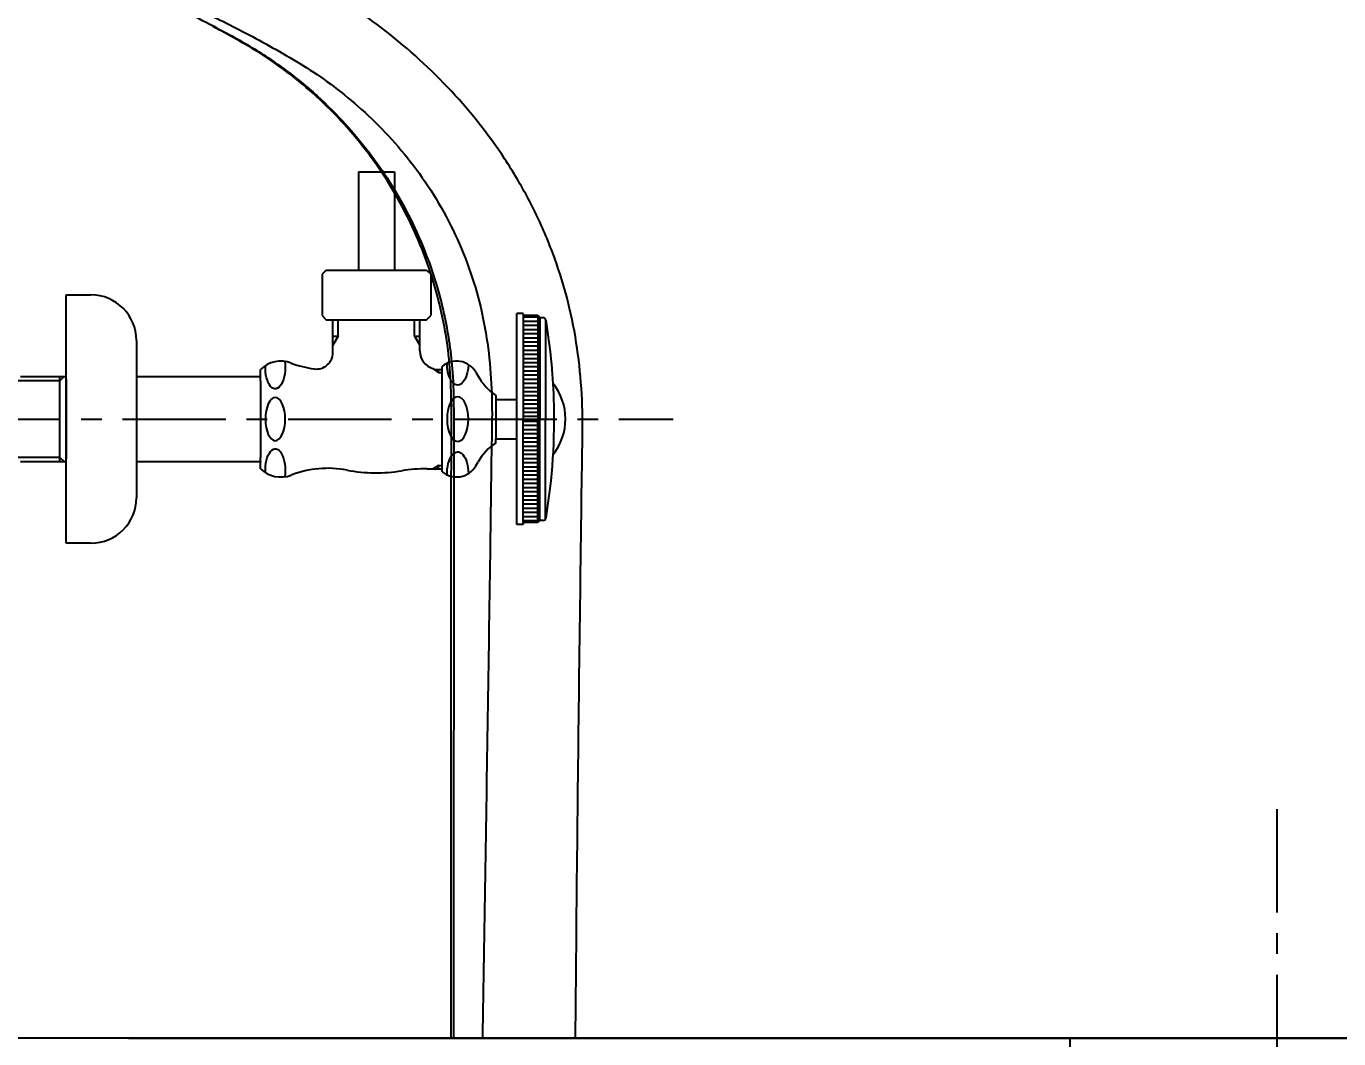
# Model space of a CAD drawing. Header units: millimetres. Extents: x 5 to 3846, y 5 to 2747.
# Drawn here: x 707.2 to 1024.5, y 804.1 to 1048.7 of the extents above; entities that cross this region are included whole.
import ezdxf

# ---------------------------------------------------------------- set-up
doc = ezdxf.new("R2010")
doc.units = ezdxf.units.MM
doc.linetypes.add('CENTER', pattern=[2, 1.25, -0.25, 0.25, -0.25])
doc.linetypes.add('HIDDEN2', pattern=[0.1875, 0.125, -0.0625])
doc.layers.get('0').update_dxf_attribs({"color": 255})
doc.dimstyles.new('ISO-25', dxfattribs={"dimtxt": 2.5, "dimasz": 2.5, "dimexe": 1.25, "dimexo": 0.625, "dimtad": 1, "dimdsep": 46, "dimtxsty": 'Standard', "dimcen": 2.5, "dimadec": 0, "dimazin": 0, "dimtfac": 1, "dimtmove": 0, "dimatfit": 3, "dimfxl": 1, "dimarcsym": 0})

# ---------------------------------------------------------------- blocks, each defined once
blk = doc.blocks.new('*D18')
at = {"color": 3, "lineweight": -2, "transparency": 16777216}
for p, q in [((704.99, 800.14), (704.99, 551.23)), ((1009.56, 629.2), (1009.56, 551.23)), ((721.24, 559.35), (993.31, 559.35))]:
    blk.add_line(p, q, dxfattribs=at)
at = {"color": 3, "transparency": 16777216}
for points in [[(721.24, 562.06), (721.24, 556.65), (704.99, 559.35)], [(993.31, 562.06), (993.31, 556.65), (1009.56, 559.35)]]:
    blk.add_solid(points, dxfattribs=at)
at = {"layer": 'DEFPOINTS', "color": 0, "transparency": 16777216}
for p in [(704.99, 804.2), (1009.56, 633.27), (1009.56, 559.35)]:
    blk.add_point(p, dxfattribs=at)
at = {"color": 3, "transparency": 16777216, "insert": (857.28, 575.6), "char_height": 19.5, "attachment_point": 5}
blk.add_mtext('305', dxfattribs=at)
blk = doc.blocks.new('*D194')
at = {"color": 3, "lineweight": -2, "transparency": 16777216}
for p, q in [((781.71, 1287.89), (462.49, 1287.89)), ((470.62, 1271.64), (470.62, 820.45)), ((813.43, 804.2), (462.49, 804.2))]:
    blk.add_line(p, q, dxfattribs=at)
at = {"color": 3, "transparency": 16777216}
for points in [[(467.91, 1271.64), (473.32, 1271.64), (470.62, 1287.89)], [(467.91, 820.45), (473.32, 820.45), (470.62, 804.2)]]:
    blk.add_solid(points, dxfattribs=at)
at = {"layer": 'DEFPOINTS', "color": 0, "transparency": 16777216}
for p in [(785.77, 1287.89), (470.62, 804.2), (817.5, 804.2)]:
    blk.add_point(p, dxfattribs=at)
at = {"color": 3, "transparency": 16777216, "insert": (454.37, 1046.05), "char_height": 19.5, "attachment_point": 5, "rotation": 90}
blk.add_mtext('484', dxfattribs=at)

msp = doc.modelspace()

# ---------------------------------------------------------------- linework, layer by layer
for p, q in [((787.52, 1013.59), (787.52, 989.82)), ((787.52, 1013.59), (796.22, 1013.59)), ((796.22, 1013.59), (796.22, 989.82)), ((779.74, 989.82), (778.74, 988.82)), ((778.74, 988.82), (778.74, 978.82)), ((779.74, 989.82), (785.52, 989.82)), ((785.52, 989.82), (804, 989.82)), ((804, 989.82), (805, 988.82)), ((805, 988.82), (805, 978.82)), ((716.87, 923.82), (716.87, 983.82)), ((716.87, 983.82), (722.87, 983.82)), ((778.74, 978.82), (779.74, 977.82)), ((779.74, 977.82), (804, 977.82)), ((781.37, 969.91), (781.37, 977.82)), ((782.62, 973.82), (782.62, 977.82)), ((801.12, 973.82), (801.12, 977.82)), ((802.37, 970.32), (802.37, 977.82)), ((804, 977.82), (805, 978.82)), ((827.37, 979.32), (825.87, 979.32)), ((825.87, 978.32), (825.87, 979.32)), ((825.87, 953.82), (825.87, 978.32)), ((827.37, 979.12), (827.37, 979.32)), ((827.37, 979.12), (827.37, 953.82)), ((830.87, 978.41), (827.37, 978.41)), ((830.87, 977.41), (827.37, 977.41)), ((830.87, 978.82), (827.67, 978.82)), ((831.37, 978.32), (830.87, 978.82)), ((830.87, 978.82), (830.87, 953.82)), ((832.19, 978.32), (831.37, 978.32)), ((831.37, 978.32), (831.37, 953.82)), ((832.78, 977.82), (832.78, 953.82)), ((830.87, 976.41), (827.37, 976.41)), ((830.87, 975.41), (827.37, 975.41)), ((830.87, 974.41), (827.37, 974.41)), ((733.87, 972.82), (733.87, 934.82)), ((781.37, 973.82), (782.62, 973.82)), ((782.62, 973.82), (781.37, 971.66)), ((801.12, 973.82), (802.37, 973.82)), ((801.12, 973.82), (802.37, 971.66)), ((830.87, 973.41), (827.37, 973.41)), ((830.87, 972.41), (827.37, 972.41)), ((830.87, 971.41), (827.37, 971.41)), ((830.87, 970.41), (827.37, 970.41)), ((830.87, 969.41), (827.37, 969.41)), ((830.87, 968.41), (827.37, 968.41)), ((763.87, 963.07), (763.87, 965.82)), ((806.87, 965.07), (805.57, 966.01)), ((806.87, 965.82), (807.78, 965.82)), ((806.87, 965.07), (806.87, 965.82)), ((806.87, 965.07), (807.78, 965.07)), ((807.78, 965.82), (807.78, 966.54)), ((807.78, 941.82), (807.78, 965.82)), ((815.89, 965.14), (816.45, 964.19)), ((830.87, 967.41), (827.37, 967.41)), ((830.87, 966.41), (827.37, 966.41)), ((830.87, 965.41), (827.37, 965.41)), ((715.37, 963.07), (704.87, 963.07)), ((705.87, 964.07), (716.87, 964.07)), ((715.37, 943.57), (715.37, 964.07)), ((715.37, 963.07), (716.37, 964.07)), ((716.87, 963.46), (716.87, 944.19)), ((733.87, 964.07), (763.87, 964.07)), ((763.87, 963.07), (763.87, 944.57)), ((830.87, 964.41), (827.37, 964.41)), ((830.87, 963.41), (827.37, 963.41)), ((830.87, 962.41), (827.37, 962.41)), ((820.78, 959.55), (820.78, 958.57)), ((820.78, 958.57), (820.78, 949.07)), ((820.78, 958.57), (825.87, 958.57)), ((830.87, 961.41), (827.37, 961.41)), ((830.87, 960.41), (827.37, 960.41)), ((830.87, 959.41), (827.37, 959.41)), ((830.87, 958.41), (827.37, 958.41)), ((830.87, 957.41), (827.37, 957.41)), ((830.87, 956.41), (827.37, 956.41)), ((830.87, 955.41), (827.37, 955.41)), ((825.87, 928.32), (825.87, 953.82)), ((830.87, 954.41), (827.37, 954.41)), ((827.37, 928.52), (827.37, 953.82)), ((830.87, 953.23), (827.37, 953.23)), ((830.87, 952.23), (827.37, 952.23)), ((830.87, 928.82), (830.87, 953.82)), ((831.37, 929.32), (831.37, 953.82)), ((832.78, 929.82), (832.78, 953.82)), ((820.78, 949.07), (825.87, 949.07)), ((820.78, 948.09), (820.78, 949.07)), ((830.87, 951.23), (827.37, 951.23)), ((830.87, 950.23), (827.37, 950.23)), ((830.87, 949.23), (827.37, 949.23)), ((830.87, 948.23), (827.37, 948.23)), ((830.87, 947.23), (827.37, 947.23)), ((830.87, 946.23), (827.37, 946.23)), ((715.37, 944.57), (704.87, 944.57)), ((705.87, 943.57), (716.87, 943.57)), ((716.37, 943.57), (715.37, 944.57)), ((733.87, 943.57), (763.87, 943.57)), ((763.87, 941.82), (763.87, 944.57)), ((763.87, 943.57), (763.87, 943.39)), ((763.87, 941.82), (763.87, 943.39)), ((806.87, 942.57), (805.57, 941.82)), ((806.87, 942.57), (807.78, 942.57)), ((806.87, 941.82), (806.87, 942.57)), ((815.89, 942.5), (816.45, 943.46)), ((830.87, 945.23), (827.37, 945.23)), ((830.87, 944.23), (827.37, 944.23)), ((830.87, 943.23), (827.37, 943.23)), ((804.15, 941.82), (807.78, 941.82)), ((807.78, 941.1), (807.78, 941.82)), ((830.87, 942.23), (827.37, 942.23)), ((830.87, 941.23), (827.37, 941.23)), ((830.87, 940.23), (827.37, 940.23)), ((830.87, 939.23), (827.37, 939.23)), ((830.87, 938.23), (827.37, 938.23)), ((830.87, 937.23), (827.37, 937.23)), ((830.87, 936.23), (827.37, 936.23)), ((830.87, 935.23), (827.37, 935.23)), ((830.87, 934.23), (827.37, 934.23)), ((830.87, 933.23), (827.37, 933.23)), ((830.87, 932.23), (827.37, 932.23)), ((830.87, 931.23), (827.37, 931.23)), ((830.87, 930.23), (827.37, 930.23)), ((827.37, 928.32), (825.87, 928.32)), ((830.87, 929.23), (827.37, 929.23)), ((827.37, 928.32), (827.37, 928.52)), ((830.87, 928.82), (827.67, 928.82)), ((831.37, 929.32), (830.87, 928.82)), ((832.19, 929.32), (831.37, 929.32)), ((722.87, 923.82), (716.87, 923.82)), ((752.94, 804.2), (704.99, 804.2))]:
    msp.add_line(p, q)
at = {"linetype": 'CENTER', "ltscale": 20}
for p, q in [((650.51, 953.82), (863.59, 953.82)), ((1009.56, 859.55), (1009.56, 633.27))]:
    msp.add_line(p, q, dxfattribs=at)
at = {"linetype": 'Continuous'}
for p, q in [((1276.5, 804.2), (704.99, 804.2)), ((744.69, 804.2), (731.46, 804.2)), ((742.44, 804.2), (1255.5, 804.2)), ((751.61, 804.2), (1061.5, 804.2)), ((809.99, 804.2), (810.3, 804.2))]:
    msp.add_line(p, q, dxfattribs=at)
at = {"linetype": 'HIDDEN2', "ltscale": 90}
msp.add_line((959.56, 804.2), (959.56, 680.59), dxfattribs=at)
for centre, radius, start, end in [((722.87, 972.82), 11, 0, 90), ((827.67, 979.12), 0.3, 180, 270), ((832.19, 977.62), 0.7, 9.4934, 90), ((689.87, 953.82), 145, 1.9431, 9.4934), ((768.77, 960.83), 7, 69.0339, 134.5129), ((777.37, 969.91), 4, 262.2883, 0), ((806.87, 970.32), 4.5, 180, 270), ((780.16, 990.55), 24.83, 249.0339, 262.2883), ((811.25, 962.47), 5.36, 30, 130.4306), ((828.57, 971.19), 14, 210, 236.1902), ((823.61, 953.78), 14, 0.2473, 38.2141), ((689.87, 953.82), 145, 350.5066, 1.9431), ((823.61, 953.9), 14, 321.7859, 359.7527), ((828.57, 936.46), 14, 123.8098, 150), ((811.25, 945.18), 5.36, 229.5694, 330), ((768.77, 946.81), 7, 225.5, 290.9661), ((780.16, 917.09), 24.83, 79.2627, 110.9661), ((791.87, 978.82), 38, 259.2627, 279.3048), ((804.15, 903.82), 38, 90, 99.3048), ((722.87, 934.82), 11, 270, 0), ((832.19, 930.02), 0.7, 270, 350.5066), ((827.67, 928.52), 0.3, 90, 180)]:
    msp.add_arc(centre, radius, start, end)
at = {"extrusion": (0, 0, -1)}
for centre, major_axis, ratio, start_param, end_param in [((767.43, 966.33), (0, -5.22), 0.46009, 4.433611, 7.934688), ((811.54, 967.41), (0, -5.4), 0.478204, 4.79078, 7.834251), ((767.43, 941.41), (0, -5.22), 0.46009, 1.472186, 5.009627), ((811.54, 940.5), (0, -5.4), 0.478204, 1.540108, 4.68362)]:
    msp.add_ellipse(centre, major_axis=major_axis, ratio=ratio, start_param=start_param, end_param=end_param, dxfattribs=at)
for centre, major_axis, ratio in [((767.43, 953.82), (0, -5.22), 0.46009), ((811.54, 953.82), (0, -5.4), 0.478204)]:
    msp.add_ellipse(centre, major_axis=major_axis, ratio=ratio, dxfattribs=at)
at = {"linetype": 'Continuous'}
for points, degree, knots in [([(840.03, 804.2), (840.26, 833.53), (840.57, 862.89), (841.12, 906.98), (841.32, 921.69), (841.55, 940.08), (841.63, 943.76), (841.75, 951.12), (841.76, 954.8), (841.25, 965.84), (840.32, 973.2), (837.73, 984.26), (836.65, 987.94), (834.16, 995.07), (832.73, 998.55), (829.56, 1005.35), (827.8, 1008.67), (823.97, 1015.15), (821.87, 1018.32), (815.28, 1027.36), (810.44, 1032.86), (800.07, 1042.91), (794.51, 1047.47), (783.38, 1055.45), (777.74, 1058.9), (766.53, 1064.96), (761.03, 1067.61), (750.59, 1072.41), (745.61, 1074.53), (738.54, 1077.42), (736.25, 1078.35), (732.92, 1079.71), (731.82, 1080.16), (729.68, 1081.03), (728.59, 1081.47), (727.58, 1081.89)], 3, [0, 0, 0, 0, 0.25, 0.25, 0.375, 0.375, 0.40625, 0.40625, 0.4375, 0.4375, 0.5, 0.5, 0.53125, 0.53125, 0.5625, 0.5625, 0.59375, 0.59375, 0.625, 0.625, 0.6875, 0.6875, 0.75, 0.75, 0.8125, 0.8125, 0.875, 0.875, 0.9375, 0.9375, 0.96875, 0.96875, 0.984375, 0.984375, 1, 1, 1, 1]), ([(731.29, 1059.96), (734.25, 1058.4), (740.71, 1054.99), (750.51, 1049.8), (760.56, 1044.57), (769.58, 1038.64), (777.5, 1032.19), (784.34, 1025.38), (790.16, 1018.4), (795.5, 1010.73), (800.16, 1002.47), (803.95, 993.82), (806.63, 985.85), (808.42, 978.66), (809.64, 971.86), (810.44, 964.45), (810.59, 955.75), (810.62, 945.54), (810.6, 934.09), (810.6, 921.38), (810.59, 907.43), (810.57, 892.56), (810.56, 876.81), (810.54, 860.23), (810.53, 842.54), (810.51, 823.74), (810.49, 810.84), (810.49, 804.2)], 3, [0, 0, 0, 0, 0.034977, 0.076199, 0.115432, 0.152648, 0.187837, 0.221025, 0.252224, 0.281426, 0.317251, 0.349539, 0.378287, 0.403498, 0.425504, 0.449239, 0.479873, 0.514802, 0.554007, 0.597484, 0.645232, 0.697249, 0.750205, 0.806959, 0.867509, 0.931856, 1, 1, 1, 1]), ([(738.04, 1057.88), (739.84, 1057.03), (741.69, 1056.16), (745.52, 1054.34), (747.52, 1053.39), (751.6, 1051.45), (753.59, 1050.51), (757.69, 1048.47), (759.78, 1047.39), (764.05, 1045.1), (766.23, 1043.9), (770.64, 1041.39), (772.84, 1040.1), (779.44, 1035.91), (783.89, 1032.6), (790.51, 1026.67), (792.72, 1024.52), (796.92, 1019.99), (798.94, 1017.6), (804.69, 1010.01), (808.17, 1004.31), (813.75, 992.35), (815.91, 986.08), (818.83, 973), (819.54, 966.47), (819.87, 956.74), (819.83, 953.51), (819.71, 947.01), (819.65, 943.76), (819.53, 934), (819.44, 927.5), (819.16, 908), (818.97, 895), (818.36, 856.04), (817.93, 830.11), (817.5, 804.2)], 3, [0, 0, 0, 0, 0.03125, 0.03125, 0.0625, 0.0625, 0.09375, 0.09375, 0.125, 0.125, 0.15625, 0.15625, 0.1875, 0.1875, 0.25, 0.25, 0.28125, 0.28125, 0.3125, 0.3125, 0.375, 0.375, 0.4375, 0.4375, 0.5, 0.5, 0.53125, 0.53125, 0.5625, 0.5625, 0.625, 0.625, 0.75, 0.75, 1, 1, 1, 1]), ([(809.99, 804.2), (809.99, 852.17), (809.98, 900.14), (810, 954.1), (810.13, 960.11), (809.19, 972.04), (808.14, 977.97), (804.98, 989.76), (802.8, 995.67), (797.46, 1006.77), (794.29, 1012.04), (786.98, 1022.02), (782.83, 1026.71), (773.85, 1035.12), (768.98, 1038.88), (760.06, 1044.56), (756.21, 1046.64), (752.34, 1048.68)], 3, [0, 0, 0, 0, 0.544126, 0.544126, 0.612142, 0.612142, 0.680158, 0.680158, 0.748173, 0.748173, 0.816189, 0.816189, 0.884205, 0.884205, 0.952221, 0.952221, 1, 1, 1, 1]), ([(731.46, 804.2), (730.29, 804.2), (729.4, 804.2), (728.52, 804.2), (727.93, 804.2), (727.34, 804.2), (727.04, 804.2), (726.75, 804.2), (726.75, 804.2)], 2, [0, 0, 0, 0.25, 0.25, 0.5, 0.5, 0.75, 0.75, 1, 1, 1]), ([(751.61, 804.2), (749.96, 804.2), (748.36, 804.2), (745.84, 804.2), (744.98, 804.2), (744.69, 804.2)], 3, [0, 0, 0, 0, 0.5, 0.5, 1, 1, 1, 1]), ([(817.5, 804.2), (816.97, 804.2), (815.05, 804.2), (812.43, 804.2), (811.01, 804.2), (810.54, 804.2), (810.49, 804.2)], 3, [0, 0, 0, 0, 0.141118, 0.543652, 0.946187, 1, 1, 1, 1]), ([(840.03, 804.2), (837.06, 804.2), (834.28, 804.2), (829.08, 804.2), (826.76, 804.2), (820.78, 804.2), (818.21, 804.2), (817.5, 804.2)], 3, [0, 0, 0, 0, 0.25, 0.25, 0.5, 0.5, 1, 1, 1, 1]), ([(1262.67, 804.2), (1262.67, 804.2), (1261.58, 804.2), (1257.25, 804.2), (1253.97, 804.2), (1245.47, 804.2), (1240.26, 804.2), (1231, 804.2), (1227.65, 804.2), (1220.61, 804.2), (1216.9, 804.2), (1205.22, 804.2), (1196.65, 804.2), (1178.22, 804.2), (1168.56, 804.2), (1148.38, 804.2), (1137.73, 804.2), (1121.81, 804.2), (1116.5, 804.2), (1105.86, 804.2), (1100.54, 804.2), (1052.62, 804.2), (1010.03, 804.2), (946.14, 804.2), (924.84, 804.2), (898.22, 804.2), (892.89, 804.2), (882.25, 804.2), (876.92, 804.2), (860.97, 804.2), (850.31, 804.2), (840.03, 804.2)], 3, [0, 0, 0, 0, 0.0625, 0.0625, 0.125, 0.125, 0.1875, 0.1875, 0.21875, 0.21875, 0.25, 0.25, 0.3125, 0.3125, 0.375, 0.375, 0.4375, 0.4375, 0.46875, 0.46875, 0.5, 0.5, 0.75, 0.75, 0.875, 0.875, 0.90625, 0.90625, 0.9375, 0.9375, 1, 1, 1, 1])]:
    msp.add_open_spline(points, degree=degree, knots=knots, dxfattribs=at)
for points in [[(763.87, 963.94), (763.83, 964.05), (763.81, 964.16), (763.81, 964.26)], [(854.79, 804.2), (812.31, 804.2), (769.83, 804.2), (727.35, 804.2)], [(917.43, 804.2), (878.91, 804.2), (840.39, 804.2), (801.86, 804.2)]]:
    msp.add_open_spline(points, degree=3)
for points, knots in [([(731.94, 804.2), (748.62, 804.2), (765.29, 804.2), (781.97, 804.2), (806.25, 804.2), (830.52, 804.2), (854.79, 804.2)], [0, 0, 0, 0, 0.407251, 0.407251, 0.407251, 1, 1, 1, 1]), ([(801.86, 804.2), (798.55, 804.2), (795.29, 804.2), (789.24, 804.2), (786.48, 804.2), (781.94, 804.2), (780.14, 804.2), (777.77, 804.2), (777.17, 804.2), (777.22, 804.2)], [0, 0, 0, 0, 0.25, 0.25, 0.5, 0.5, 0.75, 0.75, 1, 1, 1, 1]), ([(854.79, 804.2), (895.42, 804.2), (924.66, 804.2), (963.08, 804.2), (984.62, 804.2), (998.72, 804.2), (1008.04, 804.2), (1019.15, 804.2), (1042.03, 804.2), (1057.14, 804.2), (1064.57, 804.2), (1068.78, 804.2), (1075.05, 804.2), (1084.3, 804.2), (1100.17, 804.2), (1118.73, 804.2), (1133.56, 804.2), (1142.57, 804.2), (1146.9, 804.2), (1151.05, 804.2), (1158.98, 804.2), (1169.48, 804.2), (1178.6, 804.2), (1183.62, 804.2), (1186.09, 804.2), (1187.76, 804.2), (1189.23, 804.2), (1190.92, 804.2), (1192.55, 804.2), (1193.73, 804.2), (1193.98, 804.2), (1194, 804.2)], [0, 0, 0, 0, 0.121017, 0.183802, 0.246586, 0.262282, 0.277978, 0.309371, 0.372155, 0.403547, 0.419243, 0.427091, 0.43494, 0.466332, 0.497724, 0.560509, 0.623293, 0.638989, 0.654685, 0.670381, 0.686078, 0.748862, 0.811647, 0.843039, 0.858735, 0.874431, 0.890127, 0.905823, 0.937216, 0.968608, 1, 1, 1, 1]), ([(901.99, 804.2), (906.26, 804.2), (923.99, 804.2), (933.84, 804.2), (946.55, 804.2), (955.01, 804.2), (969.83, 804.2), (991.01, 804.2), (1009, 804.2), (1014.58, 804.2), (1017.75, 804.2), (1020.93, 804.2), (1030.16, 804.2), (1035.45, 804.2), (1043.93, 804.2), (1052.42, 804.2), (1059.76, 804.2), (1064.11, 804.2), (1067.26, 804.2), (1070.12, 804.2), (1073.84, 804.2), (1080.68, 804.2), (1088.51, 804.2), (1096.42, 804.2), (1101.37, 804.2), (1105.33, 804.2), (1108.29, 804.2), (1111.24, 804.2), (1117.11, 804.2), (1125.81, 804.2), (1140.68, 804.2), (1152.59, 804.2), (1161.58, 804.2), (1165.12, 804.2), (1167.81, 804.2), (1170.4, 804.2), (1174.7, 804.2), (1180.09, 804.2), (1185.33, 804.2), (1189.31, 804.2), (1192.08, 804.2), (1193.66, 804.2), (1194, 804.2), (1193.99, 804.2)], [0, 0, 0, 0, 0.034753, 0.103699, 0.120935, 0.138172, 0.172645, 0.241591, 0.310538, 0.319156, 0.327774, 0.336392, 0.345011, 0.362247, 0.379484, 0.413957, 0.431193, 0.439812, 0.44843, 0.457048, 0.465667, 0.482903, 0.517376, 0.534613, 0.551849, 0.560468, 0.569086, 0.577704, 0.586323, 0.620796, 0.655269, 0.724215, 0.741452, 0.758688, 0.767306, 0.775925, 0.793161, 0.827634, 0.862108, 0.896581, 0.931054, 0.965527, 1, 1, 1, 1]), ([(1325.63, 804.2), (1324.98, 804.2), (1323.61, 804.2), (1320.4, 804.2), (1318.76, 804.2), (1314.87, 804.2), (1312.61, 804.2), (1304.87, 804.2), (1298.36, 804.2), (1284.03, 804.2), (1276.16, 804.2), (1259.25, 804.2), (1250.36, 804.2), (1232.12, 804.2), (1222.72, 804.2), (1203.49, 804.2), (1193.66, 804.2), (1174.07, 804.2), (1164.26, 804.2), (1144.62, 804.2), (1134.78, 804.2), (1115.09, 804.2), (1105.23, 804.2), (1085.48, 804.2), (1075.59, 804.2), (1055.82, 804.2), (1045.94, 804.2), (996.51, 804.2), (956.97, 804.2), (917.43, 804.2)], [0, 0, 0, 0, 0.044548, 0.044548, 0.076397, 0.076397, 0.108245, 0.108245, 0.171942, 0.171942, 0.235639, 0.235639, 0.299335, 0.299335, 0.363032, 0.363032, 0.426729, 0.426729, 0.490426, 0.490426, 0.554122, 0.554122, 0.617819, 0.617819, 0.681516, 0.681516, 0.745213, 0.745213, 1, 1, 1, 1])]:
    msp.add_open_spline(points, degree=3, knots=knots)

# ---------------------------------------------------------------- dimensions: what is measured, and where the dimension line sits
dim = msp.add_linear_dim(base=(470.62, 804.2), p1=(785.77, 1287.89), p2=(817.5, 804.2), angle=90, dimstyle='ISO-25', override={"dimscale": 6.5, "dimtxt": 3, "dimgap": 1, "dimdec": 0, "dimclrd": 3, "dimclre": 3, "dimclrt": 3, "dimtdec": 0})
dim.commit()
dim.dimension.update_dxf_attribs({"geometry": '*D194', "text_midpoint": (454.37, 1046.05)})
dim = msp.add_linear_dim(base=(1009.56, 559.35), p1=(704.99, 804.2), p2=(1009.56, 633.27), dimstyle='ISO-25', override={"dimscale": 6.5, "dimtxt": 3, "dimgap": 1, "dimdec": 0, "dimclrd": 3, "dimclre": 3, "dimclrt": 3, "dimtdec": 0})
dim.commit()
dim.dimension.update_dxf_attribs({"geometry": '*D18', "text_midpoint": (857.28, 575.6)})

doc.saveas('drawing.dxf')
